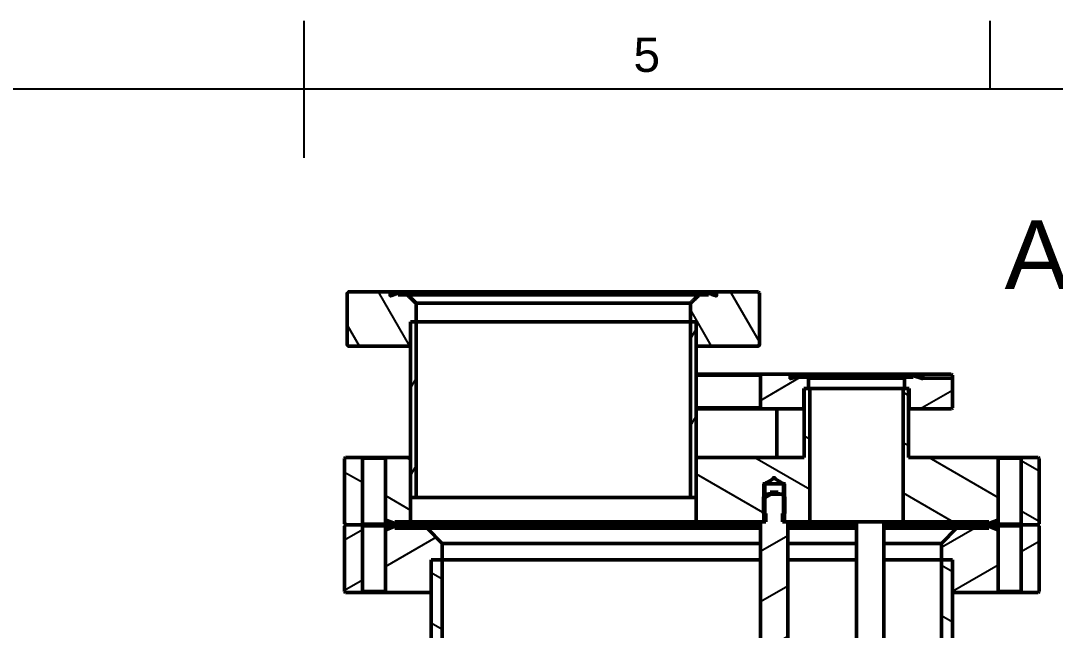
# Model space of a CAD drawing. Header units: millimetres. Extents: x 0 to 420, y 0 to 297.
# Drawn here: x 194.4 to 269.8, y 247.6 to 292 of the extents above; entities that cross this region are included whole.
import ezdxf
from ezdxf.enums import TextEntityAlignment as Align

# ---------------------------------------------------------------- set-up
doc = ezdxf.new("R2010")
doc.units = ezdxf.units.MM
doc.header["$LTSCALE"] = 0.75
for name, color, linetype, lineweight in [('BORDER', 7, 'Continuous', 25), ('Hatching', 7, 'Continuous', 25), ('View Labels', 7, 'Continuous', 25), ('Visible', 7, 'Continuous', 50), ('Visible Narrow', 7, 'Continuous', 25)]:
    doc.layers.add(name, color=color, linetype=linetype, lineweight=lineweight)
doc.styles.add('FusionTitle', font='arial.ttf')
doc.styles.get("Standard").update_dxf_attribs({"font": 'arial.ttf'})

# ---------------------------------------------------------------- blocks, each defined once
blk = doc.blocks.new('ISO_A3_SHEET')
at = {"layer": 'BORDER'}
for p, q in [((215, 292), (215, 282)), ((265, 292), (265, 287)), ((410, 287), (20, 287))]:
    blk.add_line(p, q, dxfattribs=at)
at = {"layer": 'BORDER', "style": 'FusionTitle'}
blk.add_text('5', height=2.5, dxfattribs=at).set_placement((240, 289.5), align=Align.MIDDLE)

msp = doc.modelspace()

# ---------------------------------------------------------------- hatches: boundary and pattern name
at = {"layer": 'Hatching'}
h = msp.add_hatch(dxfattribs=at)
h.set_pattern_fill('ANSI31', color=256, angle=75, style=0)
edge = h.paths.add_edge_path(flags=0)
edge.add_spline(control_points=[(245.0888, 271.9916), (245.0888, 271.9866), (245.0877, 271.9809), (245.0839, 271.9718), (245.0805, 271.9668), (245.0735, 271.9598), (245.0685, 271.9565), (245.0592, 271.9527), (245.0533, 271.9516), (245.0438, 271.9516), (245.0387, 271.9524), (245.0344, 271.954)], knot_values=[0, 0, 0, 0, 0.0073718, 0.0073718, 0.0147964, 0.0147964, 0.0222852, 0.0222852, 0.029828, 0.029828, 0.0364639, 0.0364639, 0.0364639, 0.0364639], degree=3, periodic=0)
edge.add_spline(control_points=[(245.0344, 271.954), (244.7825, 272.0444), (244.5409, 272.131)], knot_values=[0, 0, 0, 0.2621399, 0.2621399, 0.2621399], weights=[1, 1.0002197, 1], degree=2, periodic=0)
edge.add_line((244.5409, 272.131), (244.4965, 272.011))
edge.add_line((244.4965, 272.011), (243.7989, 272.011))
edge.add_spline(control_points=[(243.7989, 272.011), (243.4845, 271.7021), (243.1877, 271.411)], knot_values=[0, 0, 0, 0.4282424, 0.4282424, 0.4282424], weights=[1, 1.0004238, 1], degree=2, periodic=0)
edge.add_line((243.1877, 271.411), (243.1877, 270.051))
edge.add_line((243.1877, 270.051), (243.5953, 270.051))
edge.add_line((243.5953, 270.051), (243.5953, 268.271))
edge.add_line((243.5953, 268.271), (248.1123, 268.271))
edge.add_spline(control_points=[(248.1123, 268.271), (248.1626, 268.3208), (248.2132, 268.371)], knot_values=[0, 0, 0, 0.0710252, 0.0710252, 0.0710252], weights=[1, 1.0000056, 1], degree=2, periodic=0)
edge.add_line((248.2132, 268.371), (248.2132, 272.151))
edge.add_spline(control_points=[(248.2132, 272.151), (248.1626, 272.2011), (248.1123, 272.251)], knot_values=[0, 0, 0, 0.0710252, 0.0710252, 0.0710252], weights=[1, 1.0000056, 1], degree=2, periodic=0)
edge.add_line((248.1123, 272.251), (245.0888, 272.251))
edge.add_line((245.0888, 272.251), (245.0888, 271.9916))
edge = h.paths.add_edge_path(flags=0)
edge.add_spline(control_points=[(218.2591, 272.251), (218.2088, 272.2011), (218.1582, 272.151)], knot_values=[0, 0, 0, 0.0710252, 0.0710252, 0.0710252], weights=[1, 1.0000056, 1], degree=2, periodic=0)
edge.add_line((218.1582, 272.151), (218.1582, 268.371))
edge.add_spline(control_points=[(218.1582, 268.371), (218.2088, 268.3208), (218.2591, 268.271)], knot_values=[0, 0, 0, 0.0710252, 0.0710252, 0.0710252], weights=[1, 1.0000056, 1], degree=2, periodic=0)
edge.add_line((218.2591, 268.271), (222.7761, 268.271))
edge.add_line((222.7761, 268.271), (222.7761, 270.051))
edge.add_line((222.7761, 270.051), (223.1837, 270.051))
edge.add_line((223.1837, 270.051), (223.1837, 271.411))
edge.add_spline(control_points=[(223.1837, 271.411), (222.8868, 271.7021), (222.5725, 272.011)], knot_values=[0, 0, 0, 0.4282424, 0.4282424, 0.4282424], weights=[1, 1.0004238, 1], degree=2, periodic=0)
edge.add_line((222.5725, 272.011), (221.8748, 272.011))
edge.add_line((221.8748, 272.011), (221.8305, 272.131))
edge.add_spline(control_points=[(221.8305, 272.131), (221.5888, 272.0444), (221.337, 271.954)], knot_values=[0, 0, 0, 0.2621399, 0.2621399, 0.2621399], weights=[1, 1.0002197, 1], degree=2, periodic=0)
edge.add_spline(control_points=[(221.337, 271.954), (221.3327, 271.9524), (221.3275, 271.9516), (221.3181, 271.9516), (221.3122, 271.9527), (221.3029, 271.9565), (221.2979, 271.9598), (221.2908, 271.9668), (221.2875, 271.9718), (221.2837, 271.9809), (221.2826, 271.9866), (221.2826, 271.9916)], knot_values=[-0.0364639, -0.0364639, -0.0364639, -0.0364639, -0.029828, -0.029828, -0.0222852, -0.0222852, -0.0147964, -0.0147964, -0.0073718, -0.0073718, 0, 0, 0, 0], degree=3, periodic=0)
edge.add_line((221.2826, 271.9916), (221.2826, 272.251))
edge.add_line((221.2826, 272.251), (218.2591, 272.251))
h = msp.add_hatch(dxfattribs=at)
h.set_pattern_fill('ANSI31', color=256, angle=15, style=0)
h.paths.add_polyline_path([(223.1837, 257.251), (223.1837, 270.051), (222.7761, 270.051), (222.7761, 268.271), (222.7761, 260.171), (222.7761, 257.251)], flags=0)
h.paths.add_polyline_path([(243.1877, 270.051), (243.1877, 257.251), (243.5953, 257.251), (243.5953, 260.171), (243.5953, 268.271), (243.5953, 270.051)], flags=0)
h = msp.add_hatch(dxfattribs=at)
h.set_pattern_fill('ANSI31', color=256, angle=-15, style=0)
edge = h.paths.add_edge_path(flags=0)
edge.add_line((259.4757, 266.131), (259.432, 266.011))
edge.add_line((259.432, 266.011), (258.8457, 266.011))
edge.add_line((258.8457, 266.011), (258.7857, 265.951))
edge.add_line((258.7857, 265.951), (258.7857, 265.191))
edge.add_line((258.7857, 265.191), (259.0857, 265.191))
edge.add_line((259.0857, 265.191), (259.1257, 265.191))
edge.add_line((259.1257, 265.191), (259.1257, 263.771))
edge.add_line((259.1257, 263.771), (259.1857, 263.711))
edge.add_line((259.1857, 263.711), (262.2057, 263.711))
edge.add_line((262.2057, 263.711), (262.2857, 263.791))
edge.add_line((262.2857, 263.791), (262.2857, 265.951))
edge.add_line((262.2857, 265.951), (260.1206, 265.951))
edge.add_spline(control_points=[(260.1206, 265.951), (260.1204, 265.9466), (260.1192, 265.9419), (260.1158, 265.9335), (260.1125, 265.9285), (260.1055, 265.9216), (260.1006, 265.9183), (260.0914, 265.9145), (260.0856, 265.9133), (260.0763, 265.9133), (260.0713, 265.9142), (260.067, 265.9158)], knot_values=[0.0011543, 0.0011543, 0.0011543, 0.0011543, 0.0074048, 0.0074048, 0.0148096, 0.0148096, 0.0222144, 0.0222144, 0.0296193, 0.0296193, 0.0361678, 0.0361678, 0.0361678, 0.0361678], degree=3, periodic=0)
edge.add_line((260.067, 265.9158), (259.4757, 266.131))
edge = h.paths.add_edge_path(flags=0)
edge.add_line((251.1394, 266.011), (251.0957, 266.131))
edge.add_line((251.0957, 266.131), (250.5044, 265.9158))
edge.add_spline(control_points=[(250.5044, 265.9158), (250.5001, 265.9142), (250.4951, 265.9133), (250.4858, 265.9133), (250.4799, 265.9145), (250.4708, 265.9183), (250.4659, 265.9216), (250.4589, 265.9285), (250.4556, 265.9335), (250.4518, 265.9426), (250.4507, 265.9484), (250.4507, 265.9533)], knot_values=[-0.0361678, -0.0361678, -0.0361678, -0.0361678, -0.0296193, -0.0296193, -0.0222144, -0.0222144, -0.0148096, -0.0148096, -0.0074048, -0.0074048, 0, 0, 0, 0], degree=3, periodic=0)
edge.add_line((250.4507, 265.9533), (250.4507, 266.251))
edge.add_line((250.4507, 266.251), (248.3657, 266.251))
edge.add_line((248.3657, 266.251), (248.2857, 266.171))
edge.add_line((248.2857, 266.171), (248.2857, 263.791))
edge.add_line((248.2857, 263.791), (248.3657, 263.711))
edge.add_line((248.3657, 263.711), (251.3857, 263.711))
edge.add_line((251.3857, 263.711), (251.4457, 263.771))
edge.add_line((251.4457, 263.771), (251.4457, 265.191))
edge.add_line((251.4457, 265.191), (251.4857, 265.191))
edge.add_line((251.4857, 265.191), (251.7857, 265.191))
edge.add_line((251.7857, 265.191), (251.7857, 265.951))
edge.add_line((251.7857, 265.951), (251.7257, 266.011))
edge.add_line((251.7257, 266.011), (251.1394, 266.011))
h = msp.add_hatch(dxfattribs=at)
h.set_pattern_fill('ANSI31', color=256, angle=105, style=0)
edge = h.paths.add_edge_path(flags=0)
edge.add_line((251.4857, 265.191), (251.4857, 260.171))
edge.add_line((251.4857, 260.171), (243.5953, 260.171))
edge.add_line((243.5953, 260.171), (243.5953, 257.251))
edge.add_line((243.5953, 257.251), (243.5953, 255.491))
edge.add_line((243.5953, 255.491), (248.2857, 255.491))
edge.add_line((248.2857, 255.491), (248.6077, 255.491))
edge.add_line((248.6077, 255.491), (248.6077, 256.091))
edge.add_line((248.6077, 256.091), (248.6077, 257.3996))
edge.add_line((248.6077, 257.3996), (248.6077, 258.251))
edge.add_spline(control_points=[(248.6077, 258.251), (248.8583, 258.4015), (249.0679, 258.5275), (249.1863, 258.5986), (249.2478, 258.6355), (249.2724, 258.6504), (249.2812, 258.6556), (249.2842, 258.6575), (249.2852, 258.6581), (249.2856, 258.6583), (249.2857, 258.6583), (249.2858, 258.6582), (249.2861, 258.6581), (249.2871, 258.6575), (249.2899, 258.6558), (249.2982, 258.6508), (249.3233, 258.6357), (249.3987, 258.5904), (249.6247, 258.4547), (249.9636, 258.251)], knot_values=[0, 0, 0, 0.0000585, 0.0001523, 0.0004282, 0.0012532, 0.003727, 0.0111479, 0.0334018, 0.0998457, 0.283681, 0.5369527, 0.6911796, 0.7556689, 0.7789447, 0.7869159, 0.7895972, 0.7904937, 0.7907929, 0.7908926, 0.7908926, 0.7908926], weights=[1, 1.5862189, 3.1126838, 6.8167602, 17.8372681, 50.7921503, 149.0222352, 438.0375002, 1251.8757387, 3126.8418986, 4364.948592, 2903.5608645, 1264.313884, 463.0855146, 159.3920463, 53.7070303, 17.9674952, 5.9965955, 1.9997477, 1], degree=2, periodic=0)
edge.add_line((249.9636, 258.251), (249.9636, 257.3996))
edge.add_line((249.9636, 257.3996), (249.9636, 256.091))
edge.add_line((249.9636, 256.091), (249.9636, 255.491))
edge.add_line((249.9636, 255.491), (250.2857, 255.491))
edge.add_line((250.2857, 255.491), (251.8857, 255.491))
edge.add_line((251.8857, 255.491), (251.8857, 265.191))
edge.add_line((251.8857, 265.191), (251.7857, 265.191))
edge.add_line((251.7857, 265.191), (251.4857, 265.191))
h.paths.add_polyline_path([(219.2657, 260.111), (219.2057, 260.171), (218.0457, 260.171), (217.9657, 260.091), (217.9657, 255.331), (218.0457, 255.251), (219.2057, 255.251), (219.2657, 255.311)], flags=0)
h.paths.add_polyline_path([(221.0057, 260.171), (220.9457, 260.111), (220.9457, 255.311), (221.0057, 255.251), (221.0507, 255.251), (221.0507, 255.5693), (221.5957, 255.371), (221.6394, 255.491), (222.7761, 255.491), (222.7761, 257.251), (222.7761, 260.171)], flags=0)
h.paths.add_polyline_path([(265.6257, 260.111), (265.5657, 260.171), (259.0857, 260.171), (259.0857, 265.191), (258.7857, 265.191), (258.6857, 265.191), (258.6857, 255.491), (264.932, 255.491), (264.9757, 255.371), (265.5207, 255.5693), (265.5207, 255.251), (265.5657, 255.251), (265.6257, 255.311)], flags=0)
h.paths.add_polyline_path([(267.3657, 260.171), (267.3057, 260.111), (267.3057, 255.311), (267.3657, 255.251), (268.5257, 255.251), (268.6057, 255.331), (268.6057, 260.091), (268.5257, 260.171)], flags=0)
h = msp.add_hatch(dxfattribs=at)
h.set_pattern_fill('ANSI31', color=256, angle=-15, style=0)
h.paths.add_polyline_path([(248.2857, 255.491), (248.2857, 232.091), (248.7557, 232.091), (248.7956, 232.091), (248.7956, 230.291), (248.9956, 230.091), (249.5758, 230.091), (249.7758, 230.291), (249.7758, 232.091), (249.8157, 232.091), (250.2857, 232.091), (250.2857, 255.491), (249.9636, 255.491), (249.8857, 255.491), (249.8857, 256.091), (249.9636, 256.091), (250.0723, 256.091), (250.0723, 257.291), (249.9636, 257.3996), (249.8723, 257.491), (248.6991, 257.491), (248.6077, 257.3996), (248.4991, 257.291), (248.4991, 256.091), (248.6077, 256.091), (248.6857, 256.091), (248.6857, 255.491), (248.6077, 255.491)], flags=0)
h = msp.add_hatch(dxfattribs=at)
h.set_pattern_fill('ANSI31', color=256, angle=-15, style=0)
h.paths.add_polyline_path([(219.2057, 250.331), (219.2657, 250.391), (219.2657, 255.191), (219.2057, 255.251), (218.0457, 255.251), (217.9657, 255.171), (217.9657, 250.411), (218.0457, 250.331)], flags=0)
h.paths.add_polyline_path([(220.9457, 250.391), (221.0057, 250.331), (224.2857, 250.331), (224.2857, 252.711), (225.0857, 252.711), (225.0857, 253.911), (223.9857, 255.011), (221.6394, 255.011), (221.5957, 255.131), (221.0507, 254.9326), (221.0507, 255.251), (221.0057, 255.251), (220.9457, 255.191)], flags=0)
h.paths.add_polyline_path([(265.5657, 250.331), (265.6257, 250.391), (265.6257, 255.191), (265.5657, 255.251), (265.5207, 255.251), (265.5207, 254.9326), (264.9757, 255.131), (264.932, 255.011), (262.5857, 255.011), (261.4857, 253.911), (261.4857, 252.711), (262.2857, 252.711), (262.2857, 250.331)], flags=0)
h.paths.add_polyline_path([(267.3057, 250.391), (267.3657, 250.331), (268.5257, 250.331), (268.6057, 250.411), (268.6057, 255.171), (268.5257, 255.251), (267.3657, 255.251), (267.3057, 255.191)], flags=0)
h = msp.add_hatch(dxfattribs=at)
h.set_pattern_fill('ANSI31', color=256, angle=105, style=0)
h.paths.add_polyline_path([(244.6857, 200.651), (244.6857, 201.851), (215.8257, 201.851), (215.8257, 200.651), (218.2057, 200.651)], flags=0)
h.paths.add_polyline_path([(265.8857, 201.851), (265.8857, 200.651), (292.3657, 200.651), (294.7457, 200.651), (294.7457, 201.851)], flags=0)
h.paths.add_polyline_path([(224.2857, 252.711), (224.2857, 250.331), (224.2857, 241.851), (218.2057, 241.851), (215.8257, 241.851), (215.8257, 240.651), (225.0857, 240.651), (225.0857, 252.711)], flags=0)
h.paths.add_polyline_path([(262.2857, 241.851), (262.2857, 250.331), (262.2857, 252.711), (261.4857, 252.711), (261.4857, 240.651), (294.7457, 240.651), (294.7457, 241.851), (292.3657, 241.851)], flags=0)

# ---------------------------------------------------------------- linework, layer by layer
at = {"layer": 'Visible', "extrusion": (1, -2e-16, 0)}
for p, q in [((218.1582, 272.151), (218.1582, 268.371)), ((221.2826, 272.251), (218.2591, 272.251)), ((221.2826, 271.9916), (221.2826, 272.251)), ((244.9831, 272.251), (221.2826, 272.251)), ((221.8748, 272.011), (221.8305, 272.131)), ((244.5409, 272.131), (221.8305, 272.131)), ((222.5725, 272.011), (221.8748, 272.011)), ((243.7989, 272.011), (222.5725, 272.011)), ((244.4965, 272.011), (243.7989, 272.011)), ((244.5409, 272.131), (244.4965, 272.011)), ((244.9831, 272.251), (244.9831, 272.051)), ((245.0612, 272.251), (244.9831, 272.251)), ((245.0612, 272.051), (244.9831, 272.051)), ((245.0888, 272.251), (245.0612, 272.251)), ((245.0612, 272.251), (245.0612, 272.051)), ((248.1123, 272.251), (245.0888, 272.251)), ((245.0888, 272.251), (245.0888, 271.9916)), ((248.2132, 268.371), (248.2132, 272.151)), ((223.1837, 270.051), (223.1837, 271.411)), ((223.1837, 271.411), (243.1877, 271.411)), ((243.1877, 271.411), (243.1877, 270.051)), ((223.1837, 270.051), (222.7761, 270.051)), ((222.7761, 270.051), (222.7761, 257.251)), ((222.7761, 268.271), (222.7761, 270.051)), ((222.7761, 270.051), (223.1837, 270.051)), ((223.1837, 257.251), (223.1837, 270.051)), ((223.1837, 270.051), (243.1877, 270.051)), ((243.1877, 270.051), (223.1837, 270.051)), ((243.1877, 270.051), (243.1877, 257.251)), ((243.5953, 270.051), (243.1877, 270.051)), ((243.1877, 270.051), (243.5953, 270.051)), ((243.5953, 257.251), (243.5953, 270.051)), ((243.5953, 270.051), (243.5953, 268.271)), ((218.2591, 268.271), (222.7761, 268.271)), ((243.5953, 268.271), (248.1123, 268.271)), ((248.3657, 266.251), (243.5953, 266.251)), ((243.5953, 266.171), (248.2857, 266.171)), ((248.3657, 266.251), (248.2857, 266.171)), ((248.2857, 266.171), (248.2857, 263.791)), ((250.4507, 266.251), (248.3657, 266.251)), ((250.4507, 265.9533), (250.4507, 266.251)), ((260.1165, 266.251), (250.4507, 266.251)), ((251.0957, 266.131), (250.5044, 265.9158)), ((251.1394, 266.011), (251.0957, 266.131)), ((259.4757, 266.131), (251.0957, 266.131)), ((251.7257, 266.011), (251.1394, 266.011)), ((251.7857, 265.951), (251.7257, 266.011)), ((251.7257, 266.011), (258.8457, 266.011)), ((251.7857, 265.191), (251.7857, 265.951)), ((258.7857, 265.951), (251.7857, 265.951)), ((258.8457, 266.011), (258.7857, 265.951)), ((258.7857, 265.951), (258.7857, 265.191)), ((259.432, 266.011), (258.8457, 266.011)), ((259.4757, 266.131), (259.432, 266.011)), ((260.067, 265.9158), (259.4757, 266.131)), ((262.2028, 266.251), (260.1165, 266.251)), ((260.1165, 266.251), (260.1165, 265.9533)), ((260.1206, 265.951), (260.1165, 265.951)), ((262.2857, 265.951), (260.1206, 265.951)), ((262.2828, 266.171), (262.2028, 266.251)), ((262.2828, 265.951), (262.2828, 266.171)), ((262.2857, 263.791), (262.2857, 265.951)), ((251.4457, 263.771), (251.4457, 265.191)), ((251.4457, 265.191), (251.7857, 265.191)), ((251.4857, 265.191), (251.4857, 260.171)), ((251.8857, 265.191), (251.4857, 265.191)), ((251.8857, 255.491), (251.8857, 265.191)), ((251.8857, 265.191), (258.6857, 265.191)), ((259.0857, 265.191), (258.6857, 265.191)), ((258.6857, 265.191), (258.6857, 255.491)), ((258.7857, 265.191), (259.1257, 265.191)), ((259.0857, 260.171), (259.0857, 265.191)), ((259.1257, 265.191), (259.1257, 263.771)), ((248.2857, 263.791), (243.5953, 263.791)), ((243.5953, 263.711), (248.3657, 263.711)), ((248.2857, 263.791), (248.3657, 263.711)), ((248.3657, 263.711), (251.3857, 263.711)), ((249.4857, 260.171), (249.4857, 263.711)), ((251.3857, 263.711), (251.4457, 263.771)), ((251.4857, 263.711), (251.3857, 263.711)), ((251.4457, 263.771), (251.4857, 263.771)), ((259.0857, 263.771), (259.1257, 263.771)), ((259.1857, 263.711), (259.0857, 263.711)), ((259.1257, 263.771), (259.1857, 263.711)), ((259.1857, 263.711), (262.2057, 263.711)), ((262.2057, 263.711), (262.2857, 263.791)), ((218.0457, 260.171), (217.9657, 260.091)), ((217.9657, 260.091), (217.9657, 255.331)), ((219.2057, 260.171), (218.0457, 260.171)), ((219.2657, 260.111), (219.2057, 260.171)), ((219.2057, 260.171), (221.0057, 260.171)), ((219.2657, 255.311), (219.2657, 260.111)), ((220.9457, 260.111), (219.2657, 260.111)), ((221.0057, 260.171), (220.9457, 260.111)), ((220.9457, 260.111), (220.9457, 255.311)), ((222.7761, 260.171), (221.0057, 260.171)), ((222.7761, 255.491), (222.7761, 260.171)), ((251.4857, 260.171), (243.5953, 260.171)), ((243.5953, 260.171), (243.5953, 255.491)), ((265.5657, 260.171), (259.0857, 260.171)), ((265.6257, 260.111), (265.5657, 260.171)), ((265.5657, 260.171), (267.3657, 260.171)), ((265.6257, 255.311), (265.6257, 260.111)), ((267.3057, 260.111), (265.6257, 260.111)), ((267.3657, 260.171), (267.3057, 260.111)), ((267.3057, 260.111), (267.3057, 255.311)), ((268.5257, 260.171), (267.3657, 260.171)), ((268.6057, 260.091), (268.5257, 260.171)), ((268.6057, 255.331), (268.6057, 260.091)), ((248.4687, 258.251), (250.1027, 258.251)), ((248.6077, 255.491), (248.6077, 258.251)), ((249.9636, 258.251), (249.9636, 255.491)), ((222.7761, 257.251), (223.1837, 257.251)), ((223.1837, 257.251), (243.1877, 257.251)), ((243.1877, 257.251), (243.5953, 257.251)), ((248.6991, 257.491), (248.4991, 257.291)), ((248.4991, 257.291), (248.4991, 256.091)), ((249.8723, 257.491), (248.6991, 257.491)), ((248.9857, 257.491), (248.9857, 257.651)), ((248.9857, 257.651), (249.5857, 257.651)), ((249.5857, 257.651), (249.5857, 257.491)), ((250.0723, 257.291), (249.8723, 257.491)), ((250.0723, 256.091), (250.0723, 257.291)), ((248.4991, 256.091), (248.6857, 256.091)), ((248.6857, 256.091), (248.6857, 255.491)), ((249.8857, 255.491), (249.8857, 256.091)), ((249.8857, 256.091), (250.0723, 256.091)), ((217.9657, 255.331), (218.0457, 255.251)), ((218.0457, 255.251), (217.9657, 255.171)), ((217.9657, 255.171), (217.9657, 250.411)), ((219.2057, 255.251), (218.0457, 255.251)), ((218.0457, 255.251), (219.2057, 255.251)), ((219.2057, 255.251), (219.2657, 255.311)), ((219.2657, 255.191), (219.2057, 255.251)), ((219.2057, 255.251), (221.0057, 255.251)), ((221.0057, 255.251), (219.2057, 255.251)), ((219.2657, 255.311), (220.9457, 255.311)), ((219.2657, 250.391), (219.2657, 255.191)), ((220.9457, 255.191), (219.2657, 255.191)), ((220.9457, 255.311), (221.0057, 255.251)), ((221.0057, 255.251), (220.9457, 255.191)), ((220.9457, 255.191), (220.9457, 250.391)), ((221.0507, 255.251), (221.0057, 255.251)), ((221.0057, 255.251), (221.0507, 255.251)), ((221.0507, 255.251), (221.0507, 255.5693)), ((221.0507, 255.5693), (221.5957, 255.371)), ((221.0507, 254.9326), (221.0507, 255.251)), ((221.0507, 255.251), (248.2857, 255.251)), ((248.2857, 255.251), (221.0507, 255.251)), ((221.5957, 255.131), (221.0507, 254.9326)), ((221.5957, 255.371), (221.6394, 255.491)), ((248.2857, 255.371), (221.5957, 255.371)), ((221.6394, 255.011), (221.5957, 255.131)), ((221.5957, 255.131), (248.2857, 255.131)), ((221.6394, 255.491), (222.7761, 255.491)), ((223.9857, 255.011), (221.6394, 255.011)), ((243.5953, 255.491), (222.7761, 255.491)), ((225.0857, 253.911), (223.9857, 255.011)), ((248.2857, 255.011), (223.9857, 255.011)), ((243.5953, 255.491), (248.6077, 255.491)), ((248.2857, 255.491), (248.2857, 232.091)), ((248.6857, 255.491), (248.2857, 255.491)), ((250.2857, 255.491), (249.8857, 255.491)), ((249.9636, 255.491), (251.8857, 255.491)), ((250.2857, 232.091), (250.2857, 255.491)), ((255.2857, 255.371), (250.2857, 255.371)), ((250.2857, 255.251), (255.2857, 255.251)), ((255.2857, 255.251), (250.2857, 255.251)), ((250.2857, 255.131), (255.2857, 255.131)), ((255.2857, 255.011), (250.2857, 255.011)), ((258.6857, 255.491), (251.8857, 255.491)), ((255.2857, 255.491), (255.2857, 232.091)), ((257.2857, 255.491), (257.2857, 232.091)), ((264.9757, 255.371), (257.2857, 255.371)), ((257.2857, 255.251), (265.1993, 255.251)), ((265.5207, 255.251), (257.2857, 255.251)), ((257.2857, 255.131), (264.9757, 255.131)), ((262.5857, 255.011), (257.2857, 255.011)), ((258.6857, 255.491), (264.932, 255.491)), ((262.5857, 255.011), (261.4857, 253.911)), ((264.932, 255.011), (262.5857, 255.011)), ((264.932, 255.491), (264.9757, 255.371)), ((264.9757, 255.131), (264.932, 255.011)), ((264.9757, 255.371), (265.5207, 255.5693)), ((265.5207, 254.9326), (264.9757, 255.131)), ((265.1993, 255.0496), (265.1993, 255.251)), ((265.2908, 255.251), (265.5207, 255.251)), ((265.2908, 255.251), (265.2908, 255.0163)), ((265.5207, 255.5693), (265.5207, 255.251)), ((265.5657, 255.251), (265.5207, 255.251)), ((265.5207, 255.251), (265.5207, 254.9326)), ((265.5207, 255.251), (265.5657, 255.251)), ((265.5657, 255.251), (265.6257, 255.311)), ((265.6257, 255.191), (265.5657, 255.251)), ((265.5657, 255.251), (267.3657, 255.251)), ((267.3657, 255.251), (265.5657, 255.251)), ((265.6257, 255.311), (267.3057, 255.311)), ((265.6257, 250.391), (265.6257, 255.191)), ((267.3057, 255.191), (265.6257, 255.191)), ((267.3057, 255.311), (267.3657, 255.251)), ((267.3657, 255.251), (267.3057, 255.191)), ((267.3057, 255.191), (267.3057, 250.391)), ((268.5257, 255.251), (267.3657, 255.251)), ((267.3657, 255.251), (268.5257, 255.251)), ((268.5257, 255.251), (268.6057, 255.331)), ((268.6057, 255.171), (268.5257, 255.251)), ((268.6057, 250.411), (268.6057, 255.171)), ((225.0857, 252.711), (225.0857, 253.911)), ((225.0857, 253.911), (248.2857, 253.911)), ((250.2857, 253.911), (255.2857, 253.911)), ((257.2857, 253.911), (261.4857, 253.911)), ((261.4857, 253.911), (261.4857, 252.711)), ((224.2857, 252.711), (224.2857, 241.851)), ((225.0857, 252.711), (224.2857, 252.711)), ((224.2857, 250.331), (224.2857, 252.711)), ((224.2857, 252.711), (225.0857, 252.711)), ((225.0857, 240.651), (225.0857, 252.711)), ((225.0857, 252.711), (248.2857, 252.711)), ((248.2857, 252.711), (225.0857, 252.711)), ((250.2857, 252.711), (255.2857, 252.711)), ((255.2857, 252.711), (250.2857, 252.711)), ((257.2857, 252.711), (261.4857, 252.711)), ((261.4857, 252.711), (257.2857, 252.711)), ((262.2857, 252.711), (261.4857, 252.711)), ((261.4857, 252.711), (261.4857, 240.651)), ((261.4857, 252.711), (262.2857, 252.711)), ((262.2857, 241.851), (262.2857, 252.711)), ((262.2857, 252.711), (262.2857, 250.331)), ((217.9657, 250.411), (218.0457, 250.331)), ((218.0457, 250.331), (219.2057, 250.331)), ((219.2057, 250.331), (219.2657, 250.391)), ((221.0057, 250.331), (219.2057, 250.331)), ((219.2657, 250.391), (220.9457, 250.391)), ((220.9457, 250.391), (221.0057, 250.331)), ((221.0057, 250.331), (224.2857, 250.331)), ((262.2857, 250.331), (265.5657, 250.331)), ((265.5657, 250.331), (265.6257, 250.391)), ((267.3657, 250.331), (265.5657, 250.331)), ((265.6257, 250.391), (267.3057, 250.391)), ((267.3057, 250.391), (267.3657, 250.331)), ((267.3657, 250.331), (268.5257, 250.331)), ((268.5257, 250.331), (268.6057, 250.411))]:
    msp.add_line(p, q, dxfattribs=at)
at = {"layer": 'Visible'}
msp.add_ellipse((260.0766, 265.9533), major_axis=(0.0283, 0.0283), ratio=0.9999502, start_param=5.4385998, end_param=5.4978121, dxfattribs=at)
for points, weights in [([(218.2591, 272.251), (218.2088, 272.2011), (218.1582, 272.151)], [1, 1.00000557443, 1]), ([(221.8305, 272.131), (221.5888, 272.0444), (221.337, 271.954)], [1, 1.00021970215, 1]), ([(223.1837, 271.411), (222.8868, 271.7021), (222.5725, 272.011)], [1, 1.00042381356, 1]), ([(243.7989, 272.011), (243.4845, 271.7021), (243.1877, 271.411)], [1, 1.00042381355, 1]), ([(245.0344, 271.954), (244.7825, 272.0444), (244.5409, 272.131)], [1, 1.00021970215, 1]), ([(248.2132, 272.151), (248.1626, 272.2011), (248.1123, 272.251)], [1, 1.00000556861, 1]), ([(218.1582, 268.371), (218.2088, 268.3208), (218.2591, 268.271)], [1, 1.00000557607, 1]), ([(248.1123, 268.271), (248.1626, 268.3208), (248.2132, 268.371)], [1, 1.00000557278, 1])]:
    msp.add_rational_spline(points, weights, degree=2, dxfattribs=at)
for points, knots in [([(221.337, 271.954), (221.3327, 271.9524), (221.3275, 271.9516), (221.3181, 271.9516), (221.3122, 271.9527), (221.3029, 271.9565), (221.2979, 271.9598), (221.2908, 271.9668), (221.2875, 271.9718), (221.2837, 271.9809), (221.2826, 271.9866), (221.2826, 271.9916)], [-0.036463896, -0.036463896, -0.036463896, -0.036463896, -0.029828033, -0.029828033, -0.022285248, -0.022285248, -0.014796376, -0.014796376, -0.007371838, -0.007371838, 0, 0, 0, 0]), ([(245.0888, 271.9916), (245.0888, 271.9866), (245.0877, 271.9809), (245.0839, 271.9718), (245.0805, 271.9668), (245.0735, 271.9598), (245.0685, 271.9565), (245.0592, 271.9527), (245.0533, 271.9516), (245.0438, 271.9516), (245.0387, 271.9524), (245.0344, 271.954)], [0, 0, 0, 0, 0.007371838, 0.007371838, 0.014796376, 0.014796376, 0.022285248, 0.022285248, 0.029828033, 0.029828033, 0.036463896, 0.036463896, 0.036463896, 0.036463896]), ([(250.5044, 265.9158), (250.5001, 265.9142), (250.4951, 265.9133), (250.4858, 265.9133), (250.4799, 265.9145), (250.4708, 265.9183), (250.4659, 265.9216), (250.4589, 265.9285), (250.4556, 265.9335), (250.4518, 265.9426), (250.4507, 265.9484), (250.4507, 265.9533)], [-0.036167753, -0.036167753, -0.036167753, -0.036167753, -0.029619252, -0.029619252, -0.022214439, -0.022214439, -0.014809626, -0.014809626, -0.007404813, -0.007404813, 0, 0, 0, 0]), ([(260.1206, 265.951), (260.1204, 265.9466), (260.1192, 265.9419), (260.1158, 265.9335), (260.1125, 265.9285), (260.1055, 265.9216), (260.1006, 265.9183), (260.0914, 265.9145), (260.0856, 265.9133), (260.0763, 265.9133), (260.0713, 265.9142), (260.067, 265.9158)], [0.001154311, 0.001154311, 0.001154311, 0.001154311, 0.007404813, 0.007404813, 0.014809626, 0.014809626, 0.022214439, 0.022214439, 0.029619252, 0.029619252, 0.036167753, 0.036167753, 0.036167753, 0.036167753])]:
    msp.add_open_spline(points, degree=3, knots=knots, dxfattribs=at)
msp.add_rational_spline([(248.6077, 258.251), (248.8583, 258.4015), (249.0679, 258.5275), (249.1863, 258.5986), (249.2478, 258.6355), (249.2724, 258.6504), (249.2812, 258.6556), (249.2842, 258.6575), (249.2852, 258.6581), (249.2856, 258.6583), (249.2857, 258.6583), (249.2858, 258.6582), (249.2861, 258.6581), (249.2871, 258.6575), (249.2899, 258.6558), (249.2982, 258.6508), (249.3233, 258.6357), (249.3987, 258.5904), (249.6247, 258.4547), (249.9636, 258.251)], [1, 1.58621886689, 3.11268378015, 6.81676022234, 17.8372681208, 50.792150282, 149.022235196, 438.037500172, 1251.87573871, 3126.84189856, 4364.94859203, 2903.56086451, 1264.31388399, 463.085514618, 159.39204625, 53.7070303498, 17.9674952449, 5.99659549735, 1.99974773793, 1], degree=2, knots=[0, 0, 0, 0.00005849, 0.00015234, 0.00042823, 0.00125317, 0.00372697, 0.01114795, 0.03340184, 0.09984573, 0.28368103, 0.5369527, 0.69117956, 0.75566886, 0.7789447, 0.78691587, 0.78959721, 0.79049373, 0.79079289, 0.79089264, 0.79089264, 0.79089264], dxfattribs=at)
at = {"layer": 'Visible Narrow', "extrusion": (1, -2e-16, 0)}
for p, q in [((248.4687, 258.251), (248.4687, 255.491)), ((250.1027, 255.491), (250.1027, 258.251)), ((248.6411, 257.433), (248.6411, 256.091)), ((249.9302, 256.091), (249.9302, 257.433))]:
    msp.add_line(p, q, dxfattribs=at)

# ---------------------------------------------------------------- block references
at = {"layer": 'BORDER'}
msp.add_blockref('ISO_A3_SHEET', (0, 0), dxfattribs=at)

# ---------------------------------------------------------------- texts
at = {"layer": 'View Labels', "insert": (280.0568, 270.9434), "char_height": 5, "width": 30.21487, "attachment_point": 8}
msp.add_mtext('A-A (1:5)', dxfattribs=at)

doc.saveas('drawing.dxf')
